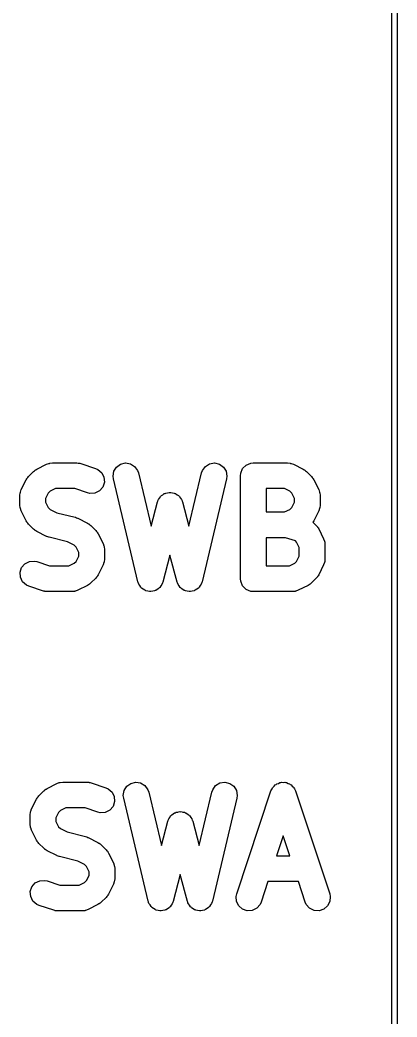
# Model space of a CAD drawing. Header units: inches. Extents: x 0.38 to 8.15, y -7.81 to -0.59.
# Drawn here: x 7.965 to 8.1093, y -3.7567 to -3.3755 of the extents above; entities that cross this region are included whole.
import ezdxf

# ---------------------------------------------------------------- set-up
doc = ezdxf.new("R2010")
doc.units = ezdxf.units.IN
doc.header["$MEASUREMENT"] = 0
doc.layers.add('Edge.Cuts', color=254, linetype='CONTINUOUS', true_color=0xd0d2cd)
doc.layers.add('F.Silkscreen', color=41, linetype='CONTINUOUS', true_color=0xf2eda1)

msp = doc.modelspace()

# ---------------------------------------------------------------- linework, layer by layer
at = {"layer": 'Edge.Cuts', "linetype": 'CONTINUOUS'}
for p, q in [((8.10925, -0.59055), (8.10925, -7.81299)), ((8.10728, -7.81201), (8.10728, -0.59154))]:
    msp.add_line(p, q, dxfattribs=at)
at = {"layer": 'F.Silkscreen', "linetype": 'CONTINUOUS'}
for p, q in [((7.96827, -3.55006), (7.97015, -3.54818)), ((7.97015, -3.54818), (7.97053, -3.54787)), ((7.97053, -3.54787), (7.97061, -3.54778)), ((7.97061, -3.54778), (7.97076, -3.54768)), ((7.97076, -3.54768), (7.9709, -3.54757)), ((7.9709, -3.54757), (7.97102, -3.54752)), ((7.97102, -3.54752), (7.97143, -3.54726)), ((7.97143, -3.54726), (7.97518, -3.54539)), ((7.97518, -3.54539), (7.97608, -3.54504)), ((7.97608, -3.54504), (7.97626, -3.54503)), ((7.97626, -3.54503), (7.97642, -3.54496)), ((7.97642, -3.54496), (7.97738, -3.54487)), ((7.97738, -3.54487), (7.98675, -3.54487)), ((7.98675, -3.54487), (7.98724, -3.54491)), ((7.98724, -3.54491), (7.98737, -3.54491)), ((7.98737, -3.54491), (7.98754, -3.54494)), ((7.98754, -3.54494), (7.98771, -3.54496)), ((7.98771, -3.54496), (7.98783, -3.54501)), ((7.98783, -3.54501), (7.98831, -3.54512)), ((7.98831, -3.54512), (7.99393, -3.54699)), ((7.99393, -3.54699), (7.99481, -3.54739)), ((7.99481, -3.54739), (7.99626, -3.54865)), ((8.00058, -3.54997), (8.00089, -3.54808)), ((8.00089, -3.54808), (8.00189, -3.54644)), ((8.00189, -3.54644), (8.00345, -3.54532)), ((8.00345, -3.54532), (8.00532, -3.54487)), ((8.00532, -3.54487), (8.00721, -3.54517)), ((8.00721, -3.54517), (8.00885, -3.54618)), ((8.00885, -3.54618), (8.00997, -3.54774)), ((8.00997, -3.54774), (8.01029, -3.54865)), ((8.03446, -3.54865), (8.03477, -3.54774)), ((8.03477, -3.54774), (8.0359, -3.54618)), ((8.0359, -3.54618), (8.03753, -3.54517)), ((8.03753, -3.54517), (8.03943, -3.54487)), ((8.03943, -3.54487), (8.0413, -3.54532)), ((8.0413, -3.54532), (8.04285, -3.54644)), ((8.04285, -3.54644), (8.04386, -3.54808)), ((8.04386, -3.54808), (8.04416, -3.54997)), ((8.04942, -3.54883), (8.05015, -3.54705)), ((8.05015, -3.54705), (8.05151, -3.5457)), ((8.05151, -3.5457), (8.05328, -3.54496)), ((8.05328, -3.54496), (8.05424, -3.54487)), ((8.05424, -3.54487), (8.06737, -3.54487)), ((8.06737, -3.54487), (8.06833, -3.54496)), ((8.06833, -3.54496), (8.06849, -3.54503)), ((8.06849, -3.54503), (8.06867, -3.54504)), ((8.06867, -3.54504), (8.06957, -3.54539)), ((8.06957, -3.54539), (8.07332, -3.54726)), ((8.07332, -3.54726), (8.07373, -3.54752)), ((8.07373, -3.54752), (8.07385, -3.54757)), ((8.07385, -3.54757), (8.07399, -3.54768)), ((8.07399, -3.54768), (8.07413, -3.54778)), ((8.07413, -3.54778), (8.07422, -3.54787)), ((8.07422, -3.54787), (8.0746, -3.54818)), ((8.0746, -3.54818), (8.07647, -3.55006)), ((7.96548, -3.55509), (7.96735, -3.55134)), ((7.96735, -3.55134), (7.96761, -3.55092)), ((7.96761, -3.55092), (7.96766, -3.5508)), ((7.96766, -3.5508), (7.96777, -3.55067)), ((7.96777, -3.55067), (7.96787, -3.55052)), ((7.96787, -3.55052), (7.96797, -3.55044)), ((7.96797, -3.55044), (7.96827, -3.55006)), ((7.99626, -3.54865), (7.99712, -3.55036)), ((7.99726, -3.55228), (7.99665, -3.5541)), ((7.99712, -3.55036), (7.99726, -3.55228)), ((8.00071, -3.55093), (8.00058, -3.54997)), ((8.01009, -3.5903), (8.00071, -3.55093)), ((8.01029, -3.54865), (8.01514, -3.56905)), ((8.0296, -3.56905), (8.03446, -3.54865)), ((8.04403, -3.55093), (8.03466, -3.5903)), ((8.04416, -3.54997), (8.04403, -3.55093)), ((8.04932, -3.54979), (8.04942, -3.54883)), ((8.04932, -3.58916), (8.04932, -3.54979)), ((8.07647, -3.55006), (8.07678, -3.55044)), ((8.07678, -3.55044), (8.07688, -3.55052)), ((8.07688, -3.55052), (8.07697, -3.55067)), ((8.07697, -3.55067), (8.07708, -3.5508)), ((8.07708, -3.5508), (8.07713, -3.55092)), ((8.07713, -3.55092), (8.07739, -3.55134)), ((8.07739, -3.55134), (8.07927, -3.55509)), ((7.96505, -3.55633), (7.96512, -3.55616)), ((7.96512, -3.55616), (7.96513, -3.55599)), ((7.96513, -3.55599), (7.96548, -3.55509)), ((7.97654, -3.55571), (7.9758, -3.55645)), ((7.97854, -3.55471), (7.97654, -3.55571)), ((7.98595, -3.55471), (7.97854, -3.55471)), ((7.99082, -3.55633), (7.98595, -3.55471)), ((7.99539, -3.55555), (7.99368, -3.55641)), ((7.99665, -3.5541), (7.99539, -3.55555)), ((8.02143, -3.55629), (8.02206, -3.55613)), ((8.02206, -3.55613), (8.02237, -3.55617)), ((8.02237, -3.55617), (8.02269, -3.55613)), ((8.02269, -3.55613), (8.02332, -3.55629)), ((8.06621, -3.55471), (8.05917, -3.55471)), ((8.05917, -3.55471), (8.05917, -3.56361)), ((8.0682, -3.55571), (8.06621, -3.55471)), ((8.06895, -3.55645), (8.0682, -3.55571)), ((8.07927, -3.55509), (8.07961, -3.55599)), ((8.07961, -3.55599), (8.07963, -3.55616)), ((8.07963, -3.55616), (8.07969, -3.55633)), ((7.96496, -3.55729), (7.96505, -3.55633)), ((7.96496, -3.56104), (7.96496, -3.55729)), ((7.9758, -3.55645), (7.9748, -3.55845)), ((7.9748, -3.55845), (7.9748, -3.55987)), ((7.9748, -3.55987), (7.9758, -3.56187)), ((7.99176, -3.55655), (7.99082, -3.55633)), ((7.99368, -3.55641), (7.99176, -3.55655)), ((8.01514, -3.56905), (8.01762, -3.55977)), ((8.01762, -3.55977), (8.0177, -3.55954)), ((8.0177, -3.55954), (8.01772, -3.55945)), ((8.01772, -3.55945), (8.01778, -3.55934)), ((8.01778, -3.55934), (8.01796, -3.55887)), ((8.01796, -3.55887), (8.01835, -3.55835)), ((8.01835, -3.55835), (8.01868, -3.55779)), ((8.01868, -3.55779), (8.01893, -3.55759)), ((8.01893, -3.55759), (8.01912, -3.55734)), ((8.01912, -3.55734), (8.01969, -3.55702)), ((8.01969, -3.55702), (8.0202, -3.55662)), ((8.0202, -3.55662), (8.02051, -3.55654)), ((8.02051, -3.55654), (8.02079, -3.55638)), ((8.02079, -3.55638), (8.02143, -3.55629)), ((8.02332, -3.55629), (8.02396, -3.55638)), ((8.02396, -3.55638), (8.02424, -3.55654)), ((8.02424, -3.55654), (8.02454, -3.55662)), ((8.02454, -3.55662), (8.02506, -3.55702)), ((8.02506, -3.55702), (8.02562, -3.55734)), ((8.02562, -3.55734), (8.02582, -3.55759)), ((8.02582, -3.55759), (8.02607, -3.55779)), ((8.02607, -3.55779), (8.02639, -3.55835)), ((8.02639, -3.55835), (8.02679, -3.55887)), ((8.02679, -3.55887), (8.02697, -3.55934)), ((8.02697, -3.55934), (8.02703, -3.55945)), ((8.02703, -3.55945), (8.02704, -3.55954)), ((8.02704, -3.55954), (8.02713, -3.55977)), ((8.02713, -3.55977), (8.0296, -3.56905)), ((8.06995, -3.55845), (8.06895, -3.55645)), ((8.06895, -3.56187), (8.06995, -3.55987)), ((8.06995, -3.55987), (8.06995, -3.55845)), ((8.07969, -3.55633), (8.07979, -3.55729)), ((8.07979, -3.55729), (8.07979, -3.56104)), ((7.96505, -3.562), (7.96496, -3.56104)), ((7.96512, -3.56216), (7.96505, -3.562)), ((7.96513, -3.56234), (7.96512, -3.56216)), ((7.96548, -3.56324), (7.96513, -3.56234)), ((7.96735, -3.56699), (7.96548, -3.56324)), ((7.9758, -3.56187), (7.97654, -3.56262)), ((7.97654, -3.56262), (7.9791, -3.56389)), ((8.05917, -3.56361), (8.06621, -3.56361)), ((8.06621, -3.56361), (8.0682, -3.56262)), ((8.0682, -3.56262), (8.06895, -3.56187)), ((8.07927, -3.56324), (8.07739, -3.56699)), ((8.07961, -3.56234), (8.07927, -3.56324)), ((8.07963, -3.56216), (8.07961, -3.56234)), ((8.07969, -3.562), (8.07963, -3.56216)), ((8.07979, -3.56104), (8.07969, -3.562)), ((7.96761, -3.5674), (7.96735, -3.56699)), ((7.96766, -3.56752), (7.96761, -3.5674)), ((7.96777, -3.56766), (7.96766, -3.56752)), ((7.9791, -3.56389), (7.98607, -3.56564)), ((7.98607, -3.56564), (7.98614, -3.56566)), ((7.98614, -3.56566), (7.98618, -3.56566)), ((7.98618, -3.56566), (7.98658, -3.56582)), ((7.98658, -3.56582), (7.98698, -3.56596)), ((7.98698, -3.56596), (7.98701, -3.56598)), ((7.98701, -3.56598), (7.98708, -3.56601)), ((7.98708, -3.56601), (7.99083, -3.56788)), ((8.07708, -3.56752), (8.07707, -3.56753)), ((8.07707, -3.56753), (8.07835, -3.56881)), ((8.07713, -3.5674), (8.07708, -3.56752)), ((8.07739, -3.56699), (8.07713, -3.5674)), ((7.96787, -3.5678), (7.96777, -3.56766)), ((7.96797, -3.56789), (7.96787, -3.5678)), ((7.96827, -3.56827), (7.96797, -3.56789)), ((7.97015, -3.57014), (7.96827, -3.56827)), ((7.97053, -3.57045), (7.97015, -3.57014)), ((7.97061, -3.57055), (7.97053, -3.57045)), ((7.97076, -3.57064), (7.97061, -3.57055)), ((7.9709, -3.57075), (7.97076, -3.57064)), ((7.97102, -3.5708), (7.9709, -3.57075)), ((7.97143, -3.57106), (7.97102, -3.5708)), ((7.97518, -3.57294), (7.97143, -3.57106)), ((7.99083, -3.56788), (7.99124, -3.56814)), ((7.99124, -3.56814), (7.99136, -3.56819)), ((7.99136, -3.56819), (7.9915, -3.5683)), ((7.9915, -3.5683), (7.99164, -3.5684)), ((7.99164, -3.5684), (7.99173, -3.5685)), ((7.99173, -3.5685), (7.99211, -3.56881)), ((7.99211, -3.56881), (7.99398, -3.57068)), ((7.99398, -3.57068), (7.99429, -3.57106)), ((7.99429, -3.57106), (7.99439, -3.57114)), ((7.99439, -3.57114), (7.99448, -3.57129)), ((7.99448, -3.57129), (7.99459, -3.57143)), ((8.07835, -3.56881), (8.07866, -3.56918)), ((8.07866, -3.56918), (8.07875, -3.56927)), ((8.07875, -3.56927), (8.07885, -3.56942)), ((8.07885, -3.56942), (8.07896, -3.56955)), ((8.07896, -3.56955), (8.07901, -3.56967)), ((8.07901, -3.56967), (8.07927, -3.57008)), ((8.07927, -3.57008), (8.08114, -3.57383)), ((7.97525, -3.57296), (7.97518, -3.57294)), ((7.97528, -3.57299), (7.97525, -3.57296)), ((7.97568, -3.57313), (7.97528, -3.57299)), ((7.97608, -3.57328), (7.97568, -3.57313)), ((7.97611, -3.57328), (7.97608, -3.57328)), ((7.97619, -3.57331), (7.97611, -3.57328)), ((7.98316, -3.57505), (7.97619, -3.57331)), ((7.98571, -3.57633), (7.98316, -3.57505)), ((7.99459, -3.57143), (7.99464, -3.57155)), ((7.99464, -3.57155), (7.9949, -3.57196)), ((7.9949, -3.57196), (7.99678, -3.57571)), ((8.06657, -3.57346), (8.05917, -3.57346)), ((8.05917, -3.57346), (8.05917, -3.58424)), ((8.07033, -3.57471), (8.06657, -3.57346)), ((8.07082, -3.5752), (8.07033, -3.57471)), ((8.07182, -3.5772), (8.07082, -3.5752)), ((8.08114, -3.57383), (8.08149, -3.57473)), ((8.08149, -3.57473), (8.0815, -3.57491)), ((8.0815, -3.57491), (8.08157, -3.57507)), ((8.08157, -3.57507), (8.08166, -3.57603)), ((7.98646, -3.57708), (7.98571, -3.57633)), ((7.98746, -3.57907), (7.98646, -3.57708)), ((7.99678, -3.57571), (7.99712, -3.57661)), ((7.99712, -3.57661), (7.99714, -3.57679)), ((7.99714, -3.57679), (7.9972, -3.57695)), ((7.9972, -3.57695), (7.9973, -3.57791)), ((7.9973, -3.57791), (7.9973, -3.58166)), ((8.07182, -3.5805), (8.07182, -3.5772)), ((8.08166, -3.57603), (8.08166, -3.58166)), ((7.96686, -3.5834), (7.96858, -3.58254)), ((7.96858, -3.58254), (7.9705, -3.5824)), ((7.9705, -3.5824), (7.97144, -3.58261)), ((7.97144, -3.58261), (7.9763, -3.58424)), ((7.98571, -3.58324), (7.98646, -3.58249)), ((7.98646, -3.58249), (7.98746, -3.5805)), ((7.98746, -3.5805), (7.98746, -3.57907)), ((7.99714, -3.58278), (7.99712, -3.58296)), ((7.9972, -3.58262), (7.99714, -3.58278)), ((7.9973, -3.58166), (7.9972, -3.58262)), ((8.02237, -3.58014), (8.01963, -3.59043)), ((8.02512, -3.59043), (8.02237, -3.58014)), ((8.07008, -3.58324), (8.07082, -3.58249)), ((8.07082, -3.58249), (8.07182, -3.5805)), ((8.0815, -3.58278), (8.08149, -3.58296)), ((8.08157, -3.58262), (8.0815, -3.58278)), ((8.08166, -3.58166), (8.08157, -3.58262)), ((7.965, -3.58667), (7.9656, -3.58485)), ((7.9656, -3.58485), (7.96686, -3.5834)), ((7.9763, -3.58424), (7.98372, -3.58424)), ((7.98372, -3.58424), (7.98571, -3.58324)), ((7.99678, -3.58386), (7.9949, -3.58761)), ((7.99712, -3.58296), (7.99678, -3.58386)), ((8.05917, -3.58424), (8.06808, -3.58424)), ((8.06808, -3.58424), (8.07008, -3.58324)), ((8.08114, -3.58386), (8.07927, -3.58761)), ((8.08149, -3.58296), (8.08114, -3.58386)), ((7.96513, -3.58858), (7.965, -3.58667)), ((7.96599, -3.5903), (7.96513, -3.58858)), ((7.96744, -3.59156), (7.96599, -3.5903)), ((7.99398, -3.58889), (7.99211, -3.59076)), ((7.99429, -3.58851), (7.99398, -3.58889)), ((7.99439, -3.58843), (7.99429, -3.58851)), ((7.99448, -3.58828), (7.99439, -3.58843)), ((7.99459, -3.58814), (7.99448, -3.58828)), ((7.99464, -3.58802), (7.99459, -3.58814)), ((7.9949, -3.58761), (7.99464, -3.58802)), ((8.0102, -3.59063), (8.01009, -3.5903)), ((8.01963, -3.59043), (8.01951, -3.59075)), ((8.02524, -3.59075), (8.02512, -3.59043)), ((8.03466, -3.5903), (8.03455, -3.59063)), ((8.04942, -3.59012), (8.04932, -3.58916)), ((8.05015, -3.59189), (8.04942, -3.59012)), ((8.07835, -3.58889), (8.07647, -3.59076)), ((8.07866, -3.58851), (8.07835, -3.58889)), ((8.07875, -3.58843), (8.07866, -3.58851)), ((8.07885, -3.58828), (8.07875, -3.58843)), ((8.07896, -3.58814), (8.07885, -3.58828)), ((8.07901, -3.58802), (8.07896, -3.58814)), ((8.07927, -3.58761), (8.07901, -3.58802)), ((7.96832, -3.59195), (7.96744, -3.59156)), ((7.97395, -3.59383), (7.96832, -3.59195)), ((7.97442, -3.59394), (7.97395, -3.59383)), ((7.97454, -3.59398), (7.97442, -3.59394)), ((7.97472, -3.594), (7.97454, -3.59398)), ((7.97489, -3.59404), (7.97472, -3.594)), ((7.97502, -3.59403), (7.97489, -3.59404)), ((7.9755, -3.59408), (7.97502, -3.59403)), ((7.98488, -3.59408), (7.9755, -3.59408)), ((7.98584, -3.59398), (7.98488, -3.59408)), ((7.986, -3.59392), (7.98584, -3.59398)), ((7.98618, -3.5939), (7.986, -3.59392)), ((7.98708, -3.59356), (7.98618, -3.5939)), ((7.99083, -3.59169), (7.98708, -3.59356)), ((7.99124, -3.59143), (7.99083, -3.59169)), ((7.99136, -3.59138), (7.99124, -3.59143)), ((7.9915, -3.59126), (7.99136, -3.59138)), ((7.99164, -3.59117), (7.9915, -3.59126)), ((7.99173, -3.59107), (7.99164, -3.59117)), ((7.99211, -3.59076), (7.99173, -3.59107)), ((8.01022, -3.59075), (8.0102, -3.59063)), ((8.01028, -3.59085), (8.01022, -3.59075)), ((8.0104, -3.59121), (8.01028, -3.59085)), ((8.01082, -3.59179), (8.0104, -3.59121)), ((8.01118, -3.59241), (8.01082, -3.59179)), ((8.01138, -3.59256), (8.01118, -3.59241)), ((8.01153, -3.59277), (8.01138, -3.59256)), ((8.01214, -3.59314), (8.01153, -3.59277)), ((8.0127, -3.59357), (8.01214, -3.59314)), ((8.01295, -3.59364), (8.0127, -3.59357)), ((8.01316, -3.59377), (8.01295, -3.59364)), ((8.01387, -3.59389), (8.01316, -3.59377)), ((8.01456, -3.59407), (8.01387, -3.59389)), ((8.01481, -3.59404), (8.01456, -3.59407)), ((8.01506, -3.59408), (8.01481, -3.59404)), ((8.01575, -3.59391), (8.01506, -3.59408)), ((8.01646, -3.59382), (8.01575, -3.59391)), ((8.01668, -3.59369), (8.01646, -3.59382)), ((8.01693, -3.59363), (8.01668, -3.59369)), ((8.01751, -3.59321), (8.01693, -3.59363)), ((8.01812, -3.59285), (8.01751, -3.59321)), ((8.01828, -3.59265), (8.01812, -3.59285)), ((8.01848, -3.59251), (8.01828, -3.59265)), ((8.01886, -3.5919), (8.01848, -3.59251)), ((8.01929, -3.59133), (8.01886, -3.5919)), ((8.01942, -3.59098), (8.01929, -3.59133)), ((8.01949, -3.59087), (8.01942, -3.59098)), ((8.01951, -3.59075), (8.01949, -3.59087)), ((8.02526, -3.59087), (8.02524, -3.59075)), ((8.02532, -3.59098), (8.02526, -3.59087)), ((8.02546, -3.59133), (8.02532, -3.59098)), ((8.02589, -3.5919), (8.02546, -3.59133)), ((8.02626, -3.59251), (8.02589, -3.5919)), ((8.02647, -3.59265), (8.02626, -3.59251)), ((8.02662, -3.59285), (8.02647, -3.59265)), ((8.02724, -3.59321), (8.02662, -3.59285)), ((8.02782, -3.59363), (8.02724, -3.59321)), ((8.02807, -3.59369), (8.02782, -3.59363)), ((8.02828, -3.59382), (8.02807, -3.59369)), ((8.02899, -3.59391), (8.02828, -3.59382)), ((8.02969, -3.59408), (8.02899, -3.59391)), ((8.02994, -3.59404), (8.02969, -3.59408)), ((8.03019, -3.59407), (8.02994, -3.59404)), ((8.03088, -3.59389), (8.03019, -3.59407)), ((8.03158, -3.59377), (8.03088, -3.59389)), ((8.0318, -3.59364), (8.03158, -3.59377)), ((8.03204, -3.59357), (8.0318, -3.59364)), ((8.03261, -3.59314), (8.03204, -3.59357)), ((8.03322, -3.59277), (8.03261, -3.59314)), ((8.03337, -3.59256), (8.03322, -3.59277)), ((8.03357, -3.59241), (8.03337, -3.59256)), ((8.03393, -3.59179), (8.03357, -3.59241)), ((8.03435, -3.59121), (8.03393, -3.59179)), ((8.03447, -3.59085), (8.03435, -3.59121)), ((8.03453, -3.59075), (8.03447, -3.59085)), ((8.03455, -3.59063), (8.03453, -3.59075)), ((8.05151, -3.59325), (8.05015, -3.59189)), ((8.05328, -3.59398), (8.05151, -3.59325)), ((8.05424, -3.59408), (8.05328, -3.59398)), ((8.06924, -3.59408), (8.05424, -3.59408)), ((8.0702, -3.59398), (8.06924, -3.59408)), ((8.07037, -3.59392), (8.0702, -3.59398)), ((8.07054, -3.5939), (8.07037, -3.59392)), ((8.07144, -3.59356), (8.07054, -3.5939)), ((8.07519, -3.59169), (8.07144, -3.59356)), ((8.07561, -3.59143), (8.07519, -3.59169)), ((8.07573, -3.59138), (8.07561, -3.59143)), ((8.07586, -3.59126), (8.07573, -3.59138)), ((8.07601, -3.59117), (8.07586, -3.59126)), ((8.07609, -3.59107), (8.07601, -3.59117)), ((8.07647, -3.59076), (8.07609, -3.59107)), ((7.97221, -3.67211), (7.97409, -3.67023)), ((7.97409, -3.67023), (7.97446, -3.66992)), ((7.97446, -3.66992), (7.97455, -3.66982)), ((7.97455, -3.66982), (7.9747, -3.66973)), ((7.9747, -3.66973), (7.97483, -3.66962)), ((7.97483, -3.66962), (7.97495, -3.66957)), ((7.97495, -3.66957), (7.97537, -3.66931)), ((7.97537, -3.66931), (7.97912, -3.66743)), ((7.97912, -3.66743), (7.98002, -3.66709)), ((7.98002, -3.66709), (7.98019, -3.66708)), ((7.98019, -3.66708), (7.98036, -3.66701)), ((7.98036, -3.66701), (7.98132, -3.66691)), ((7.98132, -3.66691), (7.99069, -3.66691)), ((7.99069, -3.66691), (7.99118, -3.66696)), ((7.99118, -3.66696), (7.99131, -3.66695)), ((7.99131, -3.66695), (7.99148, -3.66699)), ((7.99148, -3.66699), (7.99165, -3.66701)), ((7.99165, -3.66701), (7.99177, -3.66706)), ((7.99177, -3.66706), (7.99225, -3.66717)), ((7.99225, -3.66717), (7.99787, -3.66904)), ((7.99787, -3.66904), (7.99875, -3.66943)), ((7.99875, -3.66943), (8.0002, -3.67069)), ((8.00452, -3.67202), (8.00482, -3.67012)), ((8.00482, -3.67012), (8.00583, -3.66849)), ((8.00583, -3.66849), (8.00739, -3.66736)), ((8.00739, -3.66736), (8.00925, -3.66692)), ((8.00925, -3.66692), (8.01115, -3.66722)), ((8.01115, -3.66722), (8.01278, -3.66823)), ((8.01278, -3.66823), (8.01391, -3.66978)), ((8.01391, -3.66978), (8.01422, -3.6707)), ((8.0384, -3.6707), (8.03871, -3.66978)), ((8.03871, -3.66978), (8.03984, -3.66823)), ((8.03984, -3.66823), (8.04147, -3.66722)), ((8.04147, -3.66722), (8.04337, -3.66692)), ((8.04337, -3.66692), (8.04524, -3.66736)), ((8.04524, -3.66736), (8.04679, -3.66849)), ((8.04679, -3.66849), (8.0478, -3.67012)), ((8.0478, -3.67012), (8.0481, -3.67202)), ((8.04789, -3.70965), (8.06101, -3.67028)), ((8.06101, -3.67028), (8.06141, -3.6694)), ((8.06141, -3.6694), (8.06164, -3.66913)), ((8.06164, -3.66913), (8.06179, -3.66882)), ((8.06179, -3.66882), (8.06226, -3.66841)), ((8.06226, -3.66841), (8.06266, -3.66795)), ((8.06266, -3.66795), (8.06298, -3.66779)), ((8.06298, -3.66779), (8.06324, -3.66756)), ((8.06324, -3.66756), (8.06383, -3.66736)), ((8.06383, -3.66736), (8.06438, -3.66709)), ((8.06438, -3.66709), (8.06473, -3.66706)), ((8.06473, -3.66706), (8.06506, -3.66695)), ((8.06506, -3.66695), (8.06568, -3.667)), ((8.06568, -3.667), (8.0663, -3.66695)), ((8.0663, -3.66695), (8.06663, -3.66706)), ((8.06663, -3.66706), (8.06698, -3.66709)), ((8.06698, -3.66709), (8.06753, -3.66736)), ((8.06753, -3.66736), (8.06812, -3.66756)), ((8.06812, -3.66756), (8.06838, -3.66779)), ((8.06838, -3.66779), (8.0687, -3.66795)), ((8.0687, -3.66795), (8.0691, -3.66841)), ((8.0691, -3.66841), (8.06957, -3.66882)), ((8.06957, -3.66882), (8.06973, -3.66913)), ((8.06973, -3.66913), (8.06996, -3.6694)), ((8.06996, -3.6694), (8.07035, -3.67028)), ((8.07035, -3.67028), (8.08347, -3.70965)), ((7.96942, -3.67713), (7.97129, -3.67338)), ((7.97129, -3.67338), (7.97155, -3.67297)), ((7.97155, -3.67297), (7.9716, -3.67285)), ((7.9716, -3.67285), (7.97171, -3.67272)), ((7.97171, -3.67272), (7.9718, -3.67257)), ((7.9718, -3.67257), (7.9719, -3.67248)), ((7.9719, -3.67248), (7.97221, -3.67211)), ((8.0002, -3.67069), (8.00106, -3.67241)), ((8.0012, -3.67433), (8.00059, -3.67615)), ((8.00106, -3.67241), (8.0012, -3.67433)), ((8.00465, -3.67298), (8.00452, -3.67202)), ((8.01402, -3.71235), (8.00465, -3.67298)), ((8.01422, -3.6707), (8.01908, -3.69109)), ((8.03354, -3.69109), (8.0384, -3.6707)), ((8.04797, -3.67298), (8.0386, -3.71235)), ((8.0481, -3.67202), (8.04797, -3.67298)), ((7.96906, -3.67821), (7.96907, -3.67803)), ((7.96907, -3.67803), (7.96942, -3.67713)), ((7.98048, -3.67775), (7.97974, -3.6785)), ((7.98248, -3.67676), (7.98048, -3.67775)), ((7.98989, -3.67676), (7.98248, -3.67676)), ((7.99476, -3.67838), (7.98989, -3.67676)), ((7.99933, -3.6776), (7.99761, -3.67846)), ((8.00059, -3.67615), (7.99933, -3.6776)), ((7.9689, -3.67933), (7.96899, -3.67837)), ((7.9689, -3.68308), (7.9689, -3.67933)), ((7.96899, -3.67837), (7.96906, -3.67821)), ((7.97974, -3.6785), (7.97874, -3.6805)), ((7.97874, -3.6805), (7.97874, -3.68192)), ((7.97874, -3.68192), (7.97974, -3.68392)), ((7.9957, -3.67859), (7.99476, -3.67838)), ((7.99761, -3.67846), (7.9957, -3.67859)), ((8.01908, -3.69109), (8.02156, -3.68182)), ((8.02156, -3.68182), (8.02164, -3.68159)), ((8.02164, -3.68159), (8.02165, -3.6815)), ((8.02165, -3.6815), (8.02172, -3.68138)), ((8.02172, -3.68138), (8.02189, -3.68091)), ((8.02189, -3.68091), (8.02229, -3.6804)), ((8.02229, -3.6804), (8.02261, -3.67983)), ((8.02261, -3.67983), (8.02287, -3.67964)), ((8.02287, -3.67964), (8.02306, -3.67939)), ((8.02306, -3.67939), (8.02362, -3.67906)), ((8.02362, -3.67906), (8.02414, -3.67867)), ((8.02414, -3.67867), (8.02445, -3.67859)), ((8.02445, -3.67859), (8.02472, -3.67843)), ((8.02472, -3.67843), (8.02537, -3.67834)), ((8.02537, -3.67834), (8.02599, -3.67817)), ((8.02599, -3.67817), (8.02631, -3.67821)), ((8.02631, -3.67821), (8.02663, -3.67817)), ((8.02663, -3.67817), (8.02725, -3.67834)), ((8.02725, -3.67834), (8.0279, -3.67843)), ((8.0279, -3.67843), (8.02817, -3.67859)), ((8.02817, -3.67859), (8.02848, -3.67867)), ((8.02848, -3.67867), (8.029, -3.67906)), ((8.029, -3.67906), (8.02956, -3.67939)), ((8.02956, -3.67939), (8.02975, -3.67964)), ((8.02975, -3.67964), (8.03001, -3.67983)), ((8.03001, -3.67983), (8.03033, -3.6804)), ((8.03033, -3.6804), (8.03073, -3.68091)), ((8.03073, -3.68091), (8.0309, -3.68138)), ((8.0309, -3.68138), (8.03097, -3.6815)), ((8.03097, -3.6815), (8.03098, -3.68159)), ((8.03098, -3.68159), (8.03107, -3.68182)), ((8.03107, -3.68182), (8.03354, -3.69109)), ((7.96899, -3.68404), (7.9689, -3.68308)), ((7.96906, -3.68421), (7.96899, -3.68404)), ((7.96907, -3.68438), (7.96906, -3.68421)), ((7.96942, -3.68528), (7.96907, -3.68438)), ((7.97129, -3.68903), (7.96942, -3.68528)), ((7.97974, -3.68392), (7.98048, -3.68466)), ((7.98048, -3.68466), (7.98303, -3.68594)), ((7.97155, -3.68945), (7.97129, -3.68903)), ((7.9716, -3.68957), (7.97155, -3.68945)), ((7.97171, -3.6897), (7.9716, -3.68957)), ((7.98303, -3.68594), (7.99001, -3.68768)), ((7.99001, -3.68768), (7.99008, -3.68771)), ((7.99008, -3.68771), (7.99011, -3.68771)), ((7.99011, -3.68771), (7.99051, -3.68786)), ((7.99051, -3.68786), (7.99092, -3.68801)), ((7.99092, -3.68801), (7.99095, -3.68803)), ((7.99095, -3.68803), (7.99102, -3.68806)), ((7.99102, -3.68806), (7.99477, -3.68993)), ((8.06568, -3.6874), (8.06313, -3.69504)), ((8.06823, -3.69504), (8.06568, -3.6874)), ((7.9718, -3.68985), (7.97171, -3.6897)), ((7.9719, -3.68994), (7.9718, -3.68985)), ((7.97221, -3.69031), (7.9719, -3.68994)), ((7.97409, -3.69219), (7.97221, -3.69031)), ((7.97446, -3.6925), (7.97409, -3.69219)), ((7.97455, -3.6926), (7.97446, -3.6925)), ((7.9747, -3.69269), (7.97455, -3.6926)), ((7.97483, -3.6928), (7.9747, -3.69269)), ((7.97495, -3.69285), (7.97483, -3.6928)), ((7.97537, -3.69311), (7.97495, -3.69285)), ((7.97912, -3.69498), (7.97537, -3.69311)), ((7.99477, -3.68993), (7.99518, -3.69019)), ((7.99518, -3.69019), (7.9953, -3.69024)), ((7.9953, -3.69024), (7.99543, -3.69035)), ((7.99543, -3.69035), (7.99558, -3.69044)), ((7.99558, -3.69044), (7.99567, -3.69054)), ((7.99567, -3.69054), (7.99604, -3.69085)), ((7.99604, -3.69085), (7.99792, -3.69273)), ((7.99792, -3.69273), (7.99823, -3.6931)), ((7.99823, -3.6931), (7.99833, -3.69319)), ((7.99833, -3.69319), (7.99842, -3.69334)), ((7.99842, -3.69334), (7.99853, -3.69347)), ((7.97919, -3.69501), (7.97912, -3.69498)), ((7.97921, -3.69503), (7.97919, -3.69501)), ((7.97962, -3.69518), (7.97921, -3.69503)), ((7.98002, -3.69533), (7.97962, -3.69518)), ((7.98005, -3.69533), (7.98002, -3.69533)), ((7.98012, -3.69536), (7.98005, -3.69533)), ((7.9871, -3.6971), (7.98012, -3.69536)), ((7.98965, -3.69838), (7.9871, -3.6971)), ((7.99853, -3.69347), (7.99858, -3.69359)), ((7.99858, -3.69359), (7.99884, -3.69401)), ((7.99884, -3.69401), (8.00072, -3.69776)), ((8.06313, -3.69504), (8.06823, -3.69504)), ((7.99039, -3.69912), (7.98965, -3.69838)), ((7.99139, -3.70112), (7.99039, -3.69912)), ((8.00072, -3.69776), (8.00106, -3.69866)), ((8.00106, -3.69866), (8.00107, -3.69883)), ((8.00107, -3.69883), (8.00114, -3.699)), ((8.00114, -3.699), (8.00124, -3.69996)), ((8.00124, -3.69996), (8.00124, -3.70371)), ((7.9708, -3.70544), (7.97252, -3.70458)), ((7.97252, -3.70458), (7.97443, -3.70445)), ((7.97443, -3.70445), (7.97537, -3.70466)), ((7.97537, -3.70466), (7.98024, -3.70628)), ((7.98965, -3.70529), (7.99039, -3.70454)), ((7.99039, -3.70454), (7.99139, -3.70254)), ((7.99139, -3.70254), (7.99139, -3.70112)), ((8.00114, -3.70467), (8.00107, -3.70483)), ((8.00124, -3.70371), (8.00114, -3.70467)), ((8.02631, -3.70218), (8.02357, -3.71247)), ((8.02905, -3.71247), (8.02631, -3.70218)), ((7.96893, -3.70872), (7.96954, -3.70689)), ((7.96954, -3.70689), (7.9708, -3.70544)), ((7.98024, -3.70628), (7.98765, -3.70628)), ((7.98765, -3.70628), (7.98965, -3.70529)), ((8.00072, -3.70591), (7.99884, -3.70966)), ((8.00106, -3.70501), (8.00072, -3.70591)), ((8.00107, -3.70483), (8.00106, -3.70501)), ((8.05985, -3.70488), (8.05723, -3.71276)), ((8.07151, -3.70488), (8.05985, -3.70488)), ((8.07414, -3.71276), (8.07151, -3.70488)), ((7.96907, -3.71063), (7.96893, -3.70872)), ((7.96993, -3.71235), (7.96907, -3.71063)), ((7.97138, -3.71361), (7.96993, -3.71235)), ((7.99792, -3.71094), (7.99604, -3.71281)), ((7.99823, -3.71056), (7.99792, -3.71094)), ((7.99833, -3.71047), (7.99823, -3.71056)), ((7.99842, -3.71033), (7.99833, -3.71047)), ((7.99853, -3.71019), (7.99842, -3.71033)), ((7.99858, -3.71007), (7.99853, -3.71019)), ((7.99884, -3.70966), (7.99858, -3.71007)), ((8.01414, -3.71267), (8.01402, -3.71235)), ((8.0386, -3.71235), (8.03848, -3.71267)), ((8.04767, -3.71059), (8.04789, -3.70965)), ((8.04781, -3.71251), (8.04767, -3.71059)), ((8.08347, -3.70965), (8.08369, -3.71059)), ((8.08369, -3.71059), (8.08355, -3.71251)), ((7.97226, -3.714), (7.97138, -3.71361)), ((7.97788, -3.71587), (7.97226, -3.714)), ((7.97836, -3.71598), (7.97788, -3.71587)), ((7.97848, -3.71603), (7.97836, -3.71598)), ((7.97866, -3.71605), (7.97848, -3.71603)), ((7.97883, -3.71609), (7.97866, -3.71605)), ((7.97896, -3.71608), (7.97883, -3.71609)), ((7.97944, -3.71613), (7.97896, -3.71608)), ((7.98881, -3.71613), (7.97944, -3.71613)), ((7.98978, -3.71603), (7.98881, -3.71613)), ((7.98994, -3.71596), (7.98978, -3.71603)), ((7.99011, -3.71595), (7.98994, -3.71596)), ((7.99102, -3.71561), (7.99011, -3.71595)), ((7.99477, -3.71373), (7.99102, -3.71561)), ((7.99518, -3.71347), (7.99477, -3.71373)), ((7.9953, -3.71342), (7.99518, -3.71347)), ((7.99543, -3.71331), (7.9953, -3.71342)), ((7.99558, -3.71322), (7.99543, -3.71331)), ((7.99567, -3.71312), (7.99558, -3.71322)), ((7.99604, -3.71281), (7.99567, -3.71312)), ((8.01415, -3.71279), (8.01414, -3.71267)), ((8.01421, -3.7129), (8.01415, -3.71279)), ((8.01434, -3.71326), (8.01421, -3.7129)), ((8.01476, -3.71384), (8.01434, -3.71326)), ((8.01512, -3.71445), (8.01476, -3.71384)), ((8.01532, -3.71461), (8.01512, -3.71445)), ((8.01546, -3.71481), (8.01532, -3.71461)), ((8.01607, -3.71519), (8.01546, -3.71481)), ((8.01664, -3.71562), (8.01607, -3.71519)), ((8.01688, -3.71569), (8.01664, -3.71562)), ((8.0171, -3.71582), (8.01688, -3.71569)), ((8.0178, -3.71593), (8.0171, -3.71582)), ((8.0185, -3.71612), (8.0178, -3.71593)), ((8.01875, -3.71608), (8.0185, -3.71612)), ((8.019, -3.71612), (8.01875, -3.71608)), ((8.01969, -3.71596), (8.019, -3.71612)), ((8.0204, -3.71586), (8.01969, -3.71596)), ((8.02062, -3.71574), (8.0204, -3.71586)), ((8.02086, -3.71568), (8.02062, -3.71574)), ((8.02144, -3.71526), (8.02086, -3.71568)), ((8.02206, -3.7149), (8.02144, -3.71526)), ((8.02221, -3.7147), (8.02206, -3.7149)), ((8.02242, -3.71455), (8.02221, -3.7147)), ((8.02279, -3.71394), (8.02242, -3.71455)), ((8.02323, -3.71338), (8.02279, -3.71394)), ((8.02336, -3.71302), (8.02323, -3.71338)), ((8.02343, -3.71292), (8.02336, -3.71302)), ((8.02344, -3.7128), (8.02343, -3.71292)), ((8.02357, -3.71247), (8.02344, -3.7128)), ((8.02918, -3.7128), (8.02905, -3.71247)), ((8.0292, -3.71292), (8.02918, -3.7128)), ((8.02926, -3.71302), (8.0292, -3.71292)), ((8.02939, -3.71338), (8.02926, -3.71302)), ((8.02983, -3.71394), (8.02939, -3.71338)), ((8.0302, -3.71455), (8.02983, -3.71394)), ((8.03041, -3.7147), (8.0302, -3.71455)), ((8.03056, -3.7149), (8.03041, -3.7147)), ((8.03118, -3.71526), (8.03056, -3.7149)), ((8.03176, -3.71568), (8.03118, -3.71526)), ((8.032, -3.71574), (8.03176, -3.71568)), ((8.03222, -3.71586), (8.032, -3.71574)), ((8.03293, -3.71596), (8.03222, -3.71586)), ((8.03363, -3.71612), (8.03293, -3.71596)), ((8.03387, -3.71608), (8.03363, -3.71612)), ((8.03413, -3.71612), (8.03387, -3.71608)), ((8.03482, -3.71593), (8.03413, -3.71612)), ((8.03552, -3.71582), (8.03482, -3.71593)), ((8.03574, -3.71569), (8.03552, -3.71582)), ((8.03598, -3.71562), (8.03574, -3.71569)), ((8.03655, -3.71519), (8.03598, -3.71562)), ((8.03716, -3.71481), (8.03655, -3.71519)), ((8.0373, -3.71461), (8.03716, -3.71481)), ((8.03751, -3.71445), (8.0373, -3.71461)), ((8.03786, -3.71384), (8.03751, -3.71445)), ((8.03828, -3.71326), (8.03786, -3.71384)), ((8.03841, -3.7129), (8.03828, -3.71326)), ((8.03847, -3.71279), (8.03841, -3.7129)), ((8.03848, -3.71267), (8.03847, -3.71279)), ((8.04867, -3.71422), (8.04781, -3.71251)), ((8.05012, -3.71548), (8.04867, -3.71422)), ((8.05194, -3.71609), (8.05012, -3.71548)), ((8.05386, -3.71595), (8.05194, -3.71609)), ((8.05557, -3.71509), (8.05386, -3.71595)), ((8.05683, -3.71364), (8.05557, -3.71509)), ((8.05723, -3.71276), (8.05683, -3.71364)), ((8.07453, -3.71364), (8.07414, -3.71276)), ((8.07579, -3.71509), (8.07453, -3.71364)), ((8.0775, -3.71595), (8.07579, -3.71509)), ((8.07942, -3.71609), (8.0775, -3.71595)), ((8.08124, -3.71548), (8.07942, -3.71609)), ((8.08269, -3.71422), (8.08124, -3.71548)), ((8.08355, -3.71251), (8.08269, -3.71422))]:
    msp.add_line(p, q, dxfattribs=at)

doc.saveas('drawing.dxf')
